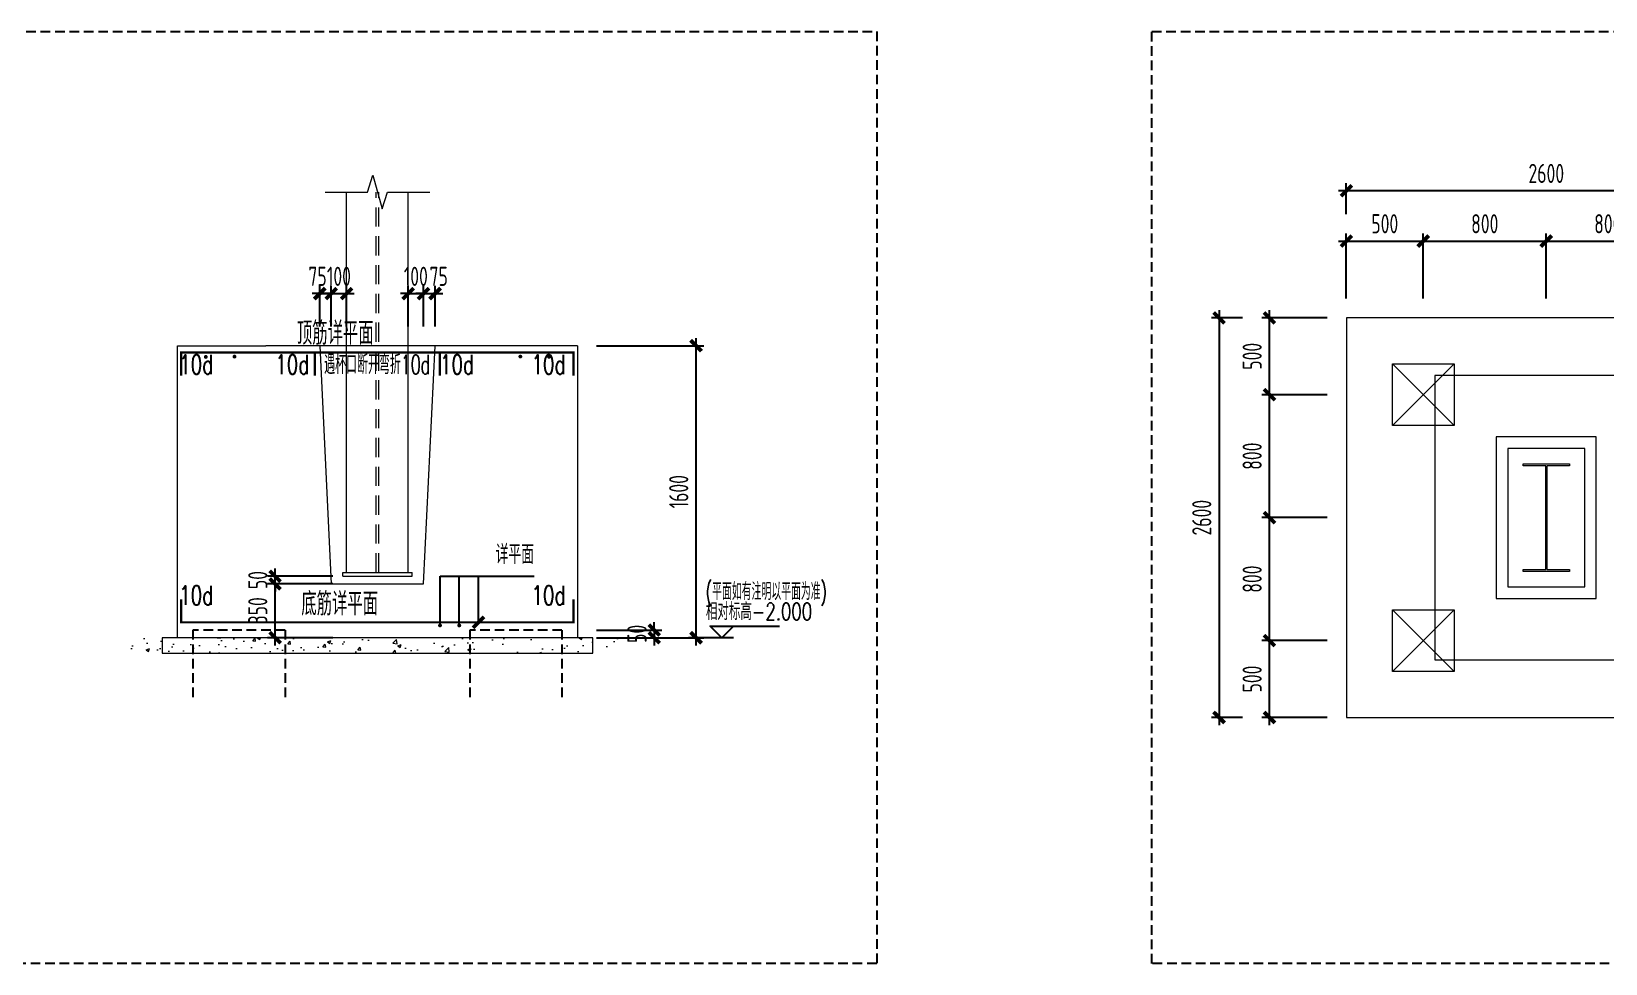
# Model space of a CAD drawing. Extents: x -1201378 to 2367219, y -619313 to 244905.
# Drawn here: x -240630 to -199698, y -428686 to -404427 of the extents above; entities that cross this region are included whole.
import ezdxf
from ezdxf.enums import TextEntityAlignment as Align

# ---------------------------------------------------------------- set-up
doc = ezdxf.new("R2010")
doc.units = 0
doc.header["$LTSCALE"] = 1000
doc.linetypes.add('DASHED', pattern=[0.75, 0.5, -0.25])
doc.linetypes.add('HIDDEN', pattern=[0.375, 0.25, -0.125])
doc.layers.get('0').update_dxf_attribs({"linetype": 'CONTINUOUS'})
doc.layers.get('Defpoints').update_dxf_attribs({"linetype": 'CONTINUOUS'})
for name, color, linetype in [('S-BG', 131, 'CONTINUOUS'), ('S-SGJ', 21, 'CONTINUOUS'), ('S-SHAPE2', 165, 'HIDDEN'), ('S-TEXT', 21, 'CONTINUOUS')]:
    doc.layers.add(name, color=color, linetype=linetype)
for name, color, linetype, lineweight in [('S-col', 2, 'CONTINUOUS', 0), ('S-ct', 2, 'CONTINUOUS', 0), ('S-dim', 81, 'CONTINUOUS', 0), ('S-donut', 11, 'CONTINUOUS', 0), ('S-gj', 6, 'CONTINUOUS', 0), ('S-hatch-c', 253, 'CONTINUOUS', 0), ('S-zhuang', 1, 'CONTINUOUS', 0), ('THIN', 7, 'CONTINUOUS', 0)]:
    doc.layers.add(name, color=color, linetype=linetype, lineweight=lineweight)
doc.styles.add('SS1', font='tj-romans1.shx', dxfattribs={"width": 0.7, "bigfont": 'tj-hztxt1.shx'})
doc.styles.add('TSSD_Dimension', font='tssdeng.shx', dxfattribs={"width": 0.7, "bigfont": 'hztxt.shx'})
doc.styles.add('TSSD_Rein', font='tj-romans1.shx', dxfattribs={"width": 0.7, "bigfont": 'tj-hztxt.shx'})
doc.dimstyles.new('TSSD_50_200', dxfattribs={"dimtxt": 500, "dimasz": 200, "dimexe": 200, "dimexo": 500, "dimgap": 200, "dimtad": 1, "dimdec": 0, "dimlfac": 0.25, "dimzin": 0, "dimdsep": 46, "dimtxsty": 'TSSD_Dimension', "dimblk": 'ARCHTICK', "dimcen": 0, "dimdle": 200, "dimclrt": 7, "dimadec": 0, "dimazin": 0, "dimtfac": 1, "dimtdec": 0, "dimtix": 1, "dimtmove": 2, "dimatfit": 3, "dimfxl": 1, "dimtolj": 1, "dimtzin": 0, "dimarcsym": 0})

# ---------------------------------------------------------------- blocks, each defined once
blk = doc.blocks.new('_ArchTick')
at = {"color": 0, "linetype": 'ByBlock', "const_width": 0.5}
blk.add_lwpolyline([(-0.71, -0.71), (0.71, 0.71)], dxfattribs=at)
blk = doc.blocks.new('*D3561')
at = {"layer": 'Defpoints', "color": 0, "transparency": 16777216}
for p in [(-226435, -412605), (-223348, -412605), (-226435, -420205)]:
    blk.add_point(p, dxfattribs=at)
at = {"layer": 'S-dim', "color": 0, "lineweight": -2, "transparency": 16777216}
for p, q in [((-223348, -420405), (-223348, -412405)), ((-225935, -412605), (-223148, -412605)), ((-225935, -420205), (-223148, -420205))]:
    blk.add_line(p, q, dxfattribs=at)
at = {"layer": 'S-dim', "color": 0, "lineweight": -2, "transparency": 16777216, "xscale": 200, "yscale": 200, "zscale": 200}
for p, rotation in [((-223348, -412605), 90), ((-223348, -420205), 270)]:
    blk.add_blockref('_ArchTick', p, dxfattribs=dict(at, rotation=rotation))
at = {"layer": 'S-dim', "color": 7, "transparency": 16777216, "insert": (-223798, -416405), "char_height": 500, "attachment_point": 5, "rotation": 90, "style": 'TSSD_Dimension'}
blk.add_mtext('\\A1;1600', dxfattribs=at)
blk = doc.blocks.new('*D3562')
at = {"layer": 'Defpoints', "color": 0, "transparency": 16777216}
for p in [(-232435, -411250), (-232835, -412605), (-232435, -412605)]:
    blk.add_point(p, dxfattribs=at)
at = {"layer": 'S-dim', "color": 0, "lineweight": -2, "transparency": 16777216}
for p, q in [((-232835, -411250), (-233035, -411250)), ((-232835, -412105), (-232835, -411050)), ((-232835, -411250), (-232435, -411250)), ((-232435, -412105), (-232435, -411050)), ((-232435, -411250), (-232235, -411250))]:
    blk.add_line(p, q, dxfattribs=at)
at = {"layer": 'S-dim', "color": 0, "lineweight": -2, "transparency": 16777216, "xscale": 200, "yscale": 200, "zscale": 200}
blk.add_blockref('_ArchTick', (-232835, -411250), dxfattribs=at)
at = {"layer": 'S-dim', "color": 0, "lineweight": -2, "transparency": 16777216, "xscale": 200, "yscale": 200, "zscale": 200, "rotation": 180}
blk.add_blockref('_ArchTick', (-232435, -411250), dxfattribs=at)
at = {"layer": 'S-dim', "color": 7, "transparency": 16777216, "insert": (-232635, -410800), "char_height": 500, "attachment_point": 5, "style": 'TSSD_Dimension'}
blk.add_mtext('\\A1;100', dxfattribs=at)
blk = doc.blocks.new('*D3563')
at = {"layer": 'Defpoints', "color": 0, "transparency": 16777216}
for p in [(-232835, -411250), (-233135, -412605), (-232835, -412605)]:
    blk.add_point(p, dxfattribs=at)
at = {"layer": 'S-dim', "color": 0, "lineweight": -2, "transparency": 16777216}
for p, q in [((-233135, -411250), (-233335, -411250)), ((-233135, -412105), (-233135, -411050)), ((-233135, -411250), (-232835, -411250)), ((-232835, -412105), (-232835, -411050)), ((-232835, -411250), (-232635, -411250))]:
    blk.add_line(p, q, dxfattribs=at)
at = {"layer": 'S-dim', "color": 0, "lineweight": -2, "transparency": 16777216, "xscale": 200, "yscale": 200, "zscale": 200}
blk.add_blockref('_ArchTick', (-233135, -411250), dxfattribs=at)
at = {"layer": 'S-dim', "color": 0, "lineweight": -2, "transparency": 16777216, "xscale": 200, "yscale": 200, "zscale": 200, "rotation": 180}
blk.add_blockref('_ArchTick', (-232835, -411250), dxfattribs=at)
at = {"layer": 'S-dim', "color": 7, "transparency": 16777216, "insert": (-233191, -410800), "char_height": 500, "attachment_point": 5, "style": 'TSSD_Dimension'}
blk.add_mtext('\\A1;75', dxfattribs=at)
blk = doc.blocks.new('*D3564')
at = {"layer": 'Defpoints', "color": 0, "transparency": 16777216}
for p in [(-230135, -411250), (-230435, -412605), (-230135, -412605)]:
    blk.add_point(p, dxfattribs=at)
at = {"layer": 'S-dim', "color": 0, "lineweight": -2, "transparency": 16777216}
for p, q in [((-230435, -411250), (-230635, -411250)), ((-230435, -412105), (-230435, -411050)), ((-230435, -411250), (-230135, -411250)), ((-230135, -412105), (-230135, -411050)), ((-230135, -411250), (-229935, -411250))]:
    blk.add_line(p, q, dxfattribs=at)
at = {"layer": 'S-dim', "color": 0, "lineweight": -2, "transparency": 16777216, "xscale": 200, "yscale": 200, "zscale": 200}
blk.add_blockref('_ArchTick', (-230435, -411250), dxfattribs=at)
at = {"layer": 'S-dim', "color": 0, "lineweight": -2, "transparency": 16777216, "xscale": 200, "yscale": 200, "zscale": 200, "rotation": 180}
blk.add_blockref('_ArchTick', (-230135, -411250), dxfattribs=at)
at = {"layer": 'S-dim', "color": 7, "transparency": 16777216, "insert": (-230041, -410800), "char_height": 500, "attachment_point": 5, "style": 'TSSD_Dimension'}
blk.add_mtext('\\A1;75', dxfattribs=at)
blk = doc.blocks.new('*D3565')
at = {"layer": 'Defpoints', "color": 0, "transparency": 16777216}
for p in [(-230435, -411250), (-230835, -412605), (-230435, -412605)]:
    blk.add_point(p, dxfattribs=at)
at = {"layer": 'S-dim', "color": 0, "lineweight": -2, "transparency": 16777216}
for p, q in [((-230835, -411250), (-231035, -411250)), ((-230835, -412105), (-230835, -411050)), ((-230835, -411250), (-230435, -411250)), ((-230435, -412105), (-230435, -411050)), ((-230435, -411250), (-230235, -411250))]:
    blk.add_line(p, q, dxfattribs=at)
at = {"layer": 'S-dim', "color": 0, "lineweight": -2, "transparency": 16777216, "xscale": 200, "yscale": 200, "zscale": 200}
blk.add_blockref('_ArchTick', (-230835, -411250), dxfattribs=at)
at = {"layer": 'S-dim', "color": 0, "lineweight": -2, "transparency": 16777216, "xscale": 200, "yscale": 200, "zscale": 200, "rotation": 180}
blk.add_blockref('_ArchTick', (-230435, -411250), dxfattribs=at)
at = {"layer": 'S-dim', "color": 7, "transparency": 16777216, "insert": (-230635, -410800), "char_height": 500, "attachment_point": 5, "style": 'TSSD_Dimension'}
blk.add_mtext('\\A1;100', dxfattribs=at)
blk = doc.blocks.new('*D3566')
at = {"layer": 'Defpoints', "color": 0, "transparency": 16777216}
for p in [(-226435, -420005), (-226435, -420205), (-224435, -420205)]:
    blk.add_point(p, dxfattribs=at)
at = {"layer": 'S-dim', "color": 0, "lineweight": -2, "transparency": 16777216}
for p, q in [((-224435, -420005), (-224435, -419805)), ((-225935, -420005), (-224235, -420005)), ((-225935, -420205), (-224235, -420205)), ((-224435, -420005), (-224435, -420205)), ((-224435, -420205), (-224435, -420405))]:
    blk.add_line(p, q, dxfattribs=at)
at = {"layer": 'S-dim', "color": 0, "lineweight": -2, "transparency": 16777216, "xscale": 200, "yscale": 200, "zscale": 200}
for p, rotation in [((-224435, -420005), 270), ((-224435, -420205), 90)]:
    blk.add_blockref('_ArchTick', p, dxfattribs=dict(at, rotation=rotation))
at = {"layer": 'S-dim', "color": 7, "transparency": 16777216, "insert": (-224885, -420105), "char_height": 500, "attachment_point": 5, "rotation": 90, "style": 'TSSD_Dimension'}
blk.add_mtext('\\A1;50', dxfattribs=at)
blk = doc.blocks.new('*D3567')
at = {"layer": 'Defpoints', "color": 0, "transparency": 16777216}
for p in [(-234295, -418805), (-232295, -418805), (-232295, -420205)]:
    blk.add_point(p, dxfattribs=at)
at = {"layer": 'S-dim', "color": 0, "lineweight": -2, "transparency": 16777216}
for p, q in [((-234295, -420405), (-234295, -418605)), ((-232795, -418805), (-234495, -418805)), ((-232795, -420205), (-234495, -420205))]:
    blk.add_line(p, q, dxfattribs=at)
at = {"layer": 'S-dim', "color": 0, "lineweight": -2, "transparency": 16777216, "xscale": 200, "yscale": 200, "zscale": 200}
for p, rotation in [((-234295, -418805), 90), ((-234295, -420205), 270)]:
    blk.add_blockref('_ArchTick', p, dxfattribs=dict(at, rotation=rotation))
at = {"layer": 'S-dim', "color": 7, "transparency": 16777216, "insert": (-234745, -419505), "char_height": 500, "attachment_point": 5, "rotation": 90, "style": 'TSSD_Dimension'}
blk.add_mtext('\\A1;350', dxfattribs=at)
blk = doc.blocks.new('*D3568')
at = {"layer": 'Defpoints', "color": 0, "transparency": 16777216}
for p in [(-234295, -418605), (-232295, -418605), (-232295, -418805)]:
    blk.add_point(p, dxfattribs=at)
at = {"layer": 'S-dim', "color": 0, "lineweight": -2, "transparency": 16777216}
for p, q in [((-232795, -418605), (-234495, -418605)), ((-234295, -418605), (-234295, -418405)), ((-234295, -418805), (-234295, -418605)), ((-232795, -418805), (-234495, -418805)), ((-234295, -418805), (-234295, -419005))]:
    blk.add_line(p, q, dxfattribs=at)
at = {"layer": 'S-dim', "color": 0, "lineweight": -2, "transparency": 16777216, "xscale": 200, "yscale": 200, "zscale": 200}
for p, rotation in [((-234295, -418605), 270), ((-234295, -418805), 90)]:
    blk.add_blockref('_ArchTick', p, dxfattribs=dict(at, rotation=rotation))
at = {"layer": 'S-dim', "color": 7, "transparency": 16777216, "insert": (-234745, -418705), "char_height": 500, "attachment_point": 5, "rotation": 90, "style": 'TSSD_Dimension'}
blk.add_mtext('\\A1;50', dxfattribs=at)
blk = doc.blocks.new('*D3575')
at = {"layer": 'Defpoints', "color": 0, "transparency": 16777216}
for p in [(-204438, -409882), (-206438, -411881), (-204438, -411881)]:
    blk.add_point(p, dxfattribs=at)
at = {"layer": 'S-dim', "color": 0, "lineweight": -2, "transparency": 16777216}
for p, q in [((-206438, -411381), (-206438, -409682)), ((-204438, -411381), (-204438, -409682)), ((-206638, -409882), (-204238, -409882))]:
    blk.add_line(p, q, dxfattribs=at)
at = {"layer": 'S-dim', "color": 0, "lineweight": -2, "transparency": 16777216, "xscale": 200, "yscale": 200, "zscale": 200, "rotation": 180}
blk.add_blockref('_ArchTick', (-206438, -409882), dxfattribs=at)
at = {"layer": 'S-dim', "color": 0, "lineweight": -2, "transparency": 16777216, "xscale": 200, "yscale": 200, "zscale": 200}
blk.add_blockref('_ArchTick', (-204438, -409882), dxfattribs=at)
at = {"layer": 'S-dim', "color": 7, "transparency": 16777216, "insert": (-205438, -409432), "char_height": 500, "attachment_point": 5, "style": 'TSSD_Dimension'}
blk.add_mtext('\\A1;500', dxfattribs=at)
blk = doc.blocks.new('*D3576')
at = {"layer": 'Defpoints', "color": 0, "transparency": 16777216}
for p in [(-201238, -409882), (-204438, -411881), (-201238, -411881)]:
    blk.add_point(p, dxfattribs=at)
at = {"layer": 'S-dim', "color": 0, "lineweight": -2, "transparency": 16777216}
for p, q in [((-204438, -411381), (-204438, -409682)), ((-201238, -411381), (-201238, -409682)), ((-204638, -409882), (-201038, -409882))]:
    blk.add_line(p, q, dxfattribs=at)
at = {"layer": 'S-dim', "color": 0, "lineweight": -2, "transparency": 16777216, "xscale": 200, "yscale": 200, "zscale": 200, "rotation": 180}
blk.add_blockref('_ArchTick', (-204438, -409882), dxfattribs=at)
at = {"layer": 'S-dim', "color": 0, "lineweight": -2, "transparency": 16777216, "xscale": 200, "yscale": 200, "zscale": 200}
blk.add_blockref('_ArchTick', (-201238, -409882), dxfattribs=at)
at = {"layer": 'S-dim', "color": 7, "transparency": 16777216, "insert": (-202838, -409432), "char_height": 500, "attachment_point": 5, "style": 'TSSD_Dimension'}
blk.add_mtext('\\A1;800', dxfattribs=at)
blk = doc.blocks.new('*D3578')
at = {"layer": 'Defpoints', "color": 0, "transparency": 16777216}
for p in [(-198038, -409882), (-201238, -411881), (-198038, -411881)]:
    blk.add_point(p, dxfattribs=at)
at = {"layer": 'S-dim', "color": 0, "lineweight": -2, "transparency": 16777216}
for p, q in [((-201238, -411381), (-201238, -409682)), ((-198038, -411381), (-198038, -409682)), ((-201438, -409882), (-197838, -409882))]:
    blk.add_line(p, q, dxfattribs=at)
at = {"layer": 'S-dim', "color": 0, "lineweight": -2, "transparency": 16777216, "xscale": 200, "yscale": 200, "zscale": 200, "rotation": 180}
blk.add_blockref('_ArchTick', (-201238, -409882), dxfattribs=at)
at = {"layer": 'S-dim', "color": 0, "lineweight": -2, "transparency": 16777216, "xscale": 200, "yscale": 200, "zscale": 200}
blk.add_blockref('_ArchTick', (-198038, -409882), dxfattribs=at)
at = {"layer": 'S-dim', "color": 7, "transparency": 16777216, "insert": (-199638, -409432), "char_height": 500, "attachment_point": 5, "style": 'TSSD_Dimension'}
blk.add_mtext('\\A1;800', dxfattribs=at)
blk = doc.blocks.new('S-ZHUANG-400')
at = {"layer": 'S-zhuang'}
for p, q in [((200, -200), (-200, 200)), ((-200, -200), (200, 200))]:
    blk.add_line(p, q, dxfattribs=at)
blk.add_lwpolyline([(-200, 200), (200, 200), (200, -200), (-200, -200)], close=True, dxfattribs=at)
blk = doc.blocks.new('nt66')
at = {"layer": 'S-col'}
blk.add_lwpolyline([(-195790, 766820), (-195490, 766820), (-195490, 766808), (-195636, 766808), (-195636, 766132), (-195490, 766132), (-195490, 766120), (-195790, 766120), (-195790, 766132), (-195644, 766132), (-195644, 766808), (-195790, 766808)], close=True, dxfattribs=at)
blk = doc.blocks.new('*D3544')
at = {"layer": 'Defpoints', "color": 0, "transparency": 16777216}
for p in [(-206438, -408572), (-206438, -409681), (-196038, -409681)]:
    blk.add_point(p, dxfattribs=at)
at = {"layer": 'S-dim', "color": 0, "lineweight": -2, "transparency": 16777216}
for p, q in [((-206438, -409181), (-206438, -408372)), ((-196038, -409181), (-196038, -408372)), ((-195838, -408572), (-206638, -408572))]:
    blk.add_line(p, q, dxfattribs=at)
at = {"layer": 'S-dim', "color": 0, "lineweight": -2, "transparency": 16777216, "xscale": 200, "yscale": 200, "zscale": 200, "rotation": 180}
blk.add_blockref('_ArchTick', (-206438, -408572), dxfattribs=at)
at = {"layer": 'S-dim', "color": 0, "lineweight": -2, "transparency": 16777216, "xscale": 200, "yscale": 200, "zscale": 200}
blk.add_blockref('_ArchTick', (-196038, -408572), dxfattribs=at)
at = {"layer": 'S-dim', "color": 7, "transparency": 16777216, "insert": (-201238, -408122), "char_height": 500, "attachment_point": 5, "style": 'TSSD_Dimension'}
blk.add_mtext('\\A1;2600', dxfattribs=at)
blk = doc.blocks.new('*D3545')
at = {"layer": 'Defpoints', "color": 0, "transparency": 16777216}
for p in [(-208437, -420281), (-206438, -420281), (-206438, -422281)]:
    blk.add_point(p, dxfattribs=at)
at = {"layer": 'S-dim', "color": 0, "lineweight": -2, "transparency": 16777216}
for p, q in [((-206938, -420281), (-208637, -420281)), ((-208437, -422481), (-208437, -420081)), ((-206938, -422281), (-208637, -422281))]:
    blk.add_line(p, q, dxfattribs=at)
at = {"layer": 'S-dim', "color": 0, "lineweight": -2, "transparency": 16777216, "xscale": 200, "yscale": 200, "zscale": 200}
for p, rotation in [((-208437, -420281), 90), ((-208437, -422281), 270)]:
    blk.add_blockref('_ArchTick', p, dxfattribs=dict(at, rotation=rotation))
at = {"layer": 'S-dim', "color": 7, "transparency": 16777216, "insert": (-208887, -421281), "char_height": 500, "attachment_point": 5, "rotation": 90, "style": 'TSSD_Dimension'}
blk.add_mtext('\\A1;500', dxfattribs=at)
blk = doc.blocks.new('*D3546')
at = {"layer": 'Defpoints', "color": 0, "transparency": 16777216}
for p in [(-208437, -417081), (-206438, -417081), (-206438, -420281)]:
    blk.add_point(p, dxfattribs=at)
at = {"layer": 'S-dim', "color": 0, "lineweight": -2, "transparency": 16777216}
for p, q in [((-206938, -417081), (-208637, -417081)), ((-208437, -420481), (-208437, -416881)), ((-206938, -420281), (-208637, -420281))]:
    blk.add_line(p, q, dxfattribs=at)
at = {"layer": 'S-dim', "color": 0, "lineweight": -2, "transparency": 16777216, "xscale": 200, "yscale": 200, "zscale": 200}
for p, rotation in [((-208437, -417081), 90), ((-208437, -420281), 270)]:
    blk.add_blockref('_ArchTick', p, dxfattribs=dict(at, rotation=rotation))
at = {"layer": 'S-dim', "color": 7, "transparency": 16777216, "insert": (-208887, -418681), "char_height": 500, "attachment_point": 5, "rotation": 90, "style": 'TSSD_Dimension'}
blk.add_mtext('\\A1;800', dxfattribs=at)
blk = doc.blocks.new('*D3547')
at = {"layer": 'Defpoints', "color": 0, "transparency": 16777216}
for p in [(-208437, -411881), (-206438, -411881), (-206438, -413881)]:
    blk.add_point(p, dxfattribs=at)
at = {"layer": 'S-dim', "color": 0, "lineweight": -2, "transparency": 16777216}
for p, q in [((-208437, -414081), (-208437, -411681)), ((-206938, -411881), (-208637, -411881)), ((-206938, -413881), (-208637, -413881))]:
    blk.add_line(p, q, dxfattribs=at)
at = {"layer": 'S-dim', "color": 0, "lineweight": -2, "transparency": 16777216, "xscale": 200, "yscale": 200, "zscale": 200}
for p, rotation in [((-208437, -411881), 90), ((-208437, -413881), 270)]:
    blk.add_blockref('_ArchTick', p, dxfattribs=dict(at, rotation=rotation))
at = {"layer": 'S-dim', "color": 7, "transparency": 16777216, "insert": (-208887, -412881), "char_height": 500, "attachment_point": 5, "rotation": 90, "style": 'TSSD_Dimension'}
blk.add_mtext('\\A1;500', dxfattribs=at)
blk = doc.blocks.new('*D3548')
at = {"layer": 'Defpoints', "color": 0, "transparency": 16777216}
for p in [(-208437, -413881), (-206438, -413881), (-206438, -417081)]:
    blk.add_point(p, dxfattribs=at)
at = {"layer": 'S-dim', "color": 0, "lineweight": -2, "transparency": 16777216}
for p, q in [((-208437, -417281), (-208437, -413681)), ((-206938, -413881), (-208637, -413881)), ((-206938, -417081), (-208637, -417081))]:
    blk.add_line(p, q, dxfattribs=at)
at = {"layer": 'S-dim', "color": 0, "lineweight": -2, "transparency": 16777216, "xscale": 200, "yscale": 200, "zscale": 200}
for p, rotation in [((-208437, -413881), 90), ((-208437, -417081), 270)]:
    blk.add_blockref('_ArchTick', p, dxfattribs=dict(at, rotation=rotation))
at = {"layer": 'S-dim', "color": 7, "transparency": 16777216, "insert": (-208887, -415481), "char_height": 500, "attachment_point": 5, "rotation": 90, "style": 'TSSD_Dimension'}
blk.add_mtext('\\A1;800', dxfattribs=at)
blk = doc.blocks.new('*D3549')
at = {"layer": 'Defpoints', "color": 0, "transparency": 16777216}
for p in [(-208638, -411881), (-209747, -422281), (-208638, -422281)]:
    blk.add_point(p, dxfattribs=at)
at = {"layer": 'S-dim', "color": 0, "lineweight": -2, "transparency": 16777216}
for p, q in [((-209747, -411681), (-209747, -422481)), ((-209138, -411881), (-209947, -411881)), ((-209138, -422281), (-209947, -422281))]:
    blk.add_line(p, q, dxfattribs=at)
at = {"layer": 'S-dim', "color": 0, "lineweight": -2, "transparency": 16777216, "xscale": 200, "yscale": 200, "zscale": 200}
for p, rotation in [((-209747, -411881), 90), ((-209747, -422281), 270)]:
    blk.add_blockref('_ArchTick', p, dxfattribs=dict(at, rotation=rotation))
at = {"layer": 'S-dim', "color": 7, "transparency": 16777216, "insert": (-210197, -417081), "char_height": 500, "attachment_point": 5, "rotation": 90, "style": 'TSSD_Dimension'}
blk.add_mtext('\\A1;2600', dxfattribs=at)

msp = doc.modelspace()

# ---------------------------------------------------------------- hatches: boundary and pattern name
at = {"layer": 'S-hatch-c'}
h = msp.add_hatch(dxfattribs=at)
h.set_pattern_fill('AR-CONC', color=256, scale=5, style=0)
h.set_pattern_definition([(50, (-231234.54, -420605.4), (910.92, -79.695), [95.25, -1047.75]), (355, (-231234.5, -420605.4), (-176.21, 955.28), [76.2, -838.2]), (100.451, (-231158.6, -420612.1), (734.71, 875.58), [80.95, -890.45]), (46.184, (-231234.5, -420351.4), (1355.4, -210.21), [142.87, -1571.62]), (96.636, (-231121.6, -420369), (1187.02, 1237.13), [121.42, -1335.67]), (351.184, (-231234.5, -420351.4), (1187.02, 1237.13), [114.3, -1257.3]), (21, (-231107.54, -420414.9), (758.074, -511.33), [95.25, -1047.75]), (326, (-231107.5, -420414.9), (309.01, 920.94), [76.2, -838.2]), (71.451, (-231044.4, -420457.5), (1067.08, 409.61), [80.95, -890.45]), (37.5, (-231234.54, -420605.43), (15.443, 422.775), [0, -828.04, 0, -850.9, 0, -841.375]), (7.5, (-231234.54, -420605.43), (334.098, 500.903), [0, -485.14, 0, -808.99, 0, -320.675]), (327.5, (-231517.75, -420605.43), (677.953, -28.644), [0, -317.5, 0, -990.6, 0, -1314.45]), (317.5, (-231644.75, -420605.43), (740.646, 127.13), [0, -412.75, 0, -657.86, 0, -933.45])])
h.paths.add_polyline_path([(-238034.5, -420605.4), (-238034.5, -420205.4), (-225234.5, -420205.4), (-225234.5, -420405.4), (-225234.5, -420605.4)])

# ---------------------------------------------------------------- linework, layer by layer
at = {"layer": 'S-BG'}
msp.add_line((-222378.1, -420205.4), (-223548.4, -420205.4), dxfattribs=at)
msp.add_lwpolyline([(-222377.7, -419905.4), (-222677.7, -420205.4), (-222977.7, -419905.4), (-221177.7, -419905.4)], dxfattribs=at)
at = {"layer": 'S-col', "color": 9}
for p, q in [((-232434.5, -418505.4), (-232434.5, -408605.4)), ((-230834.5, -418505.4), (-230834.5, -408605.4)), ((-232534.5, -418505.4), (-230734.5, -418505.4)), ((-232534.5, -418605.4), (-232534.5, -418505.4)), ((-232534.5, -418605.4), (-230734.5, -418605.4)), ((-230734.5, -418605.4), (-230734.5, -418505.4))]:
    msp.add_line(p, q, dxfattribs=at)
at = {"layer": 'S-col', "color": 9, "linetype": 'DASHED'}
for p, q in [((-231670.5, -418505.4), (-231670.5, -408605.4)), ((-231598.5, -418505.4), (-231598.5, -408605.4))]:
    msp.add_line(p, q, dxfattribs=at)
at = {"layer": 'S-ct'}
for p, q in [((-236834.5, -420205.4), (-236834.5, -412605.4)), ((-236834.5, -412605.4), (-234534.5, -412605.4)), ((-228734.5, -412605.4), (-234534.5, -412605.4)), ((-233134.5, -412605.4), (-232834.5, -418805.4)), ((-230434.5, -418805.4), (-230134.5, -412605.4)), ((-226434.5, -412605.4), (-228734.5, -412605.4)), ((-226434.5, -412605.4), (-226434.5, -420205.4)), ((-232834.5, -418805.4), (-230434.5, -418805.4)), ((-226034.5, -420205.4), (-237234.5, -420205.4)), ((-237234.5, -420205.4), (-237234.5, -420605.4)), ((-226034.5, -420605.4), (-226034.5, -420205.4)), ((-237234.5, -420605.4), (-226034.5, -420605.4))]:
    msp.add_line(p, q, dxfattribs=at)
for points in [[(-196037.5, -411881.3), (-206437.5, -411881.3), (-206437.5, -422281.3), (-196037.5, -422281.3)], [(-204137.5, -420781.3), (-198537.5, -420781.3), (-198537.5, -413381.3), (-204137.5, -413381.3)], [(-202537.5, -419181.3), (-199937.5, -419181.3), (-199937.5, -414981.3), (-202537.5, -414981.3)], [(-202237.5, -418881.3), (-200237.5, -418881.3), (-200237.5, -415281.3), (-202237.5, -415281.3)]]:
    msp.add_lwpolyline(points, close=True, dxfattribs=at)
at = {"layer": 'S-donut', "const_width": 50}
for points in [[(-236072.5, -412897.3, -1), (-236122.5, -412897.3, -1)], [(-235326.4, -412888.6, -1), (-235376.4, -412888.6, -1)], [(-227942.6, -412888.6, 1), (-227892.6, -412888.6, 1)], [(-227196.6, -412897.3, 1), (-227146.6, -412897.3, 1)], [(-230030.9, -419885.4, 1), (-229980.9, -419885.4, 1)], [(-229530.9, -419885.4, 1), (-229480.9, -419885.4, 1)]]:
    msp.add_lwpolyline(points, format="xyb", close=True, dxfattribs=at)
at = {"layer": 'S-gj'}
msp.add_lwpolyline([(-236734.5, -413381.2, 60, 60, 0), (-236734.5, -412781.2, 60, 60, 0), (-236734.5, -412781.2, 60, 60, 0), (-236734.5, -412781.2, 60, 60, 0), (-236734.5, -412781.2, 60, 60, 0), (-226534.5, -412781.2, 60, 60, 0), (-226534.5, -413381.2, 0, 0, 0)], format="xyseb", dxfattribs=at)
at = {"layer": 'S-gj', "const_width": 60}
for points in [[(-233258.4, -413381.2), (-233258.4, -412781.2)], [(-230010.7, -413381.2), (-230010.7, -412781.2)], [(-226534.5, -419205.4), (-226534.5, -419805.4), (-236734.5, -419805.4), (-236734.5, -419205.4)]]:
    msp.add_lwpolyline(points, dxfattribs=at)
at = {"layer": 'S-SHAPE2'}
for p, q in [((-234034.5, -420005.4), (-236434.5, -420005.4)), ((-236434.5, -420005.4), (-236434.5, -421805.4)), ((-234034.5, -420005.4), (-234034.5, -421805.4)), ((-226834.5, -420005.4), (-229234.5, -420005.4)), ((-229234.5, -420005.4), (-229234.5, -421805.4)), ((-226834.5, -420005.4), (-226834.5, -421805.4))]:
    msp.add_line(p, q, dxfattribs=at)
for points in [[(-275266.8, -404426.8), (-218650.7, -404426.8), (-218650.7, -428685.5), (-275266.8, -428685.5)], [(-211494.2, -404426.8), (-170724.9, -404426.8), (-170724.9, -428685.5), (-211494.2, -428685.5)]]:
    msp.add_lwpolyline(points, close=True, dxfattribs=at)
at = {"layer": 'S-TEXT'}
for p, q in [((-230005.9, -418605.4), (-227558.7, -418605.4)), ((-230005.9, -419885.4), (-230005.9, -418605.4)), ((-229505.9, -419885.4), (-229505.9, -418605.4)), ((-229005.9, -419805.4), (-229005.9, -418605.4))]:
    msp.add_line(p, q, dxfattribs=at)
at = {"layer": 'THIN'}
msp.add_lwpolyline([(-232994.5, -408605.4), (-231894.5, -408605.4), (-231754.5, -408165.4), (-231514.5, -409045.4), (-231374.5, -408605.4), (-230274.5, -408605.4)], dxfattribs=at)

# ---------------------------------------------------------------- block references
at = {"layer": 'S-col', "xscale": 4, "yscale": 4, "zscale": 4, "rotation": 180}
msp.add_blockref('nt66', (-983797.5, 2648798.7), dxfattribs=at)
at = {"layer": 'S-TEXT', "xscale": 200, "yscale": 200, "zscale": 200}
msp.add_blockref('_ArchTick', (-229005.9, -419805.4), dxfattribs=at)
at = {"layer": 'S-zhuang', "xscale": 4.000000000000001, "yscale": 4.000000000000001, "zscale": 4.000000000000001, "rotation": 90.00000000000001}
for p in [(-204437.5, -413881.3), (-204437.5, -420281.3)]:
    msp.add_blockref('S-ZHUANG-400', p, dxfattribs=at)

# ---------------------------------------------------------------- texts
at = {"layer": 'S-BG', "style": 'SS1'}
for s, width, p in [('(平面如有注明以平面为准)', 0.6, (-223093.1, -419225.8, 0)), ('相对标高-2.000', 0.7, (-223093.1, -419747.9, 0))]:
    msp.add_text(s, height=450, dxfattribs=dict(at, width=width)).set_placement(p)
at = {"layer": 'S-SGJ', "style": 'SS1', "width": 0.7}
for s, p in [('顶筋详平面', (-233728.3, -412581.5)), ('底筋详平面', (-233613.5, -419626.1))]:
    msp.add_text(s, height=600, dxfattribs=at).set_placement(p)
at = {"layer": 'S-TEXT', "style": 'TSSD_Rein'}
for s, width, p in [('10d', 0.7, (-235905.6, -413495.6)), ('10d', 0.7, (-233407, -413495.6)), ('遇杯口断开弯折10d', 0.6, (-230265.5, -413495.6)), ('10d', 0.7, (-229124.2, -413495.6)), ('10d', 0.7, (-226745.1, -413495.6)), ('详平面', 0.7, (-227563.2, -418438.8)), ('10d', 0.7, (-235905.6, -419502.1)), ('10d', 0.7, (-226745.1, -419502.1))]:
    msp.add_text(s, height=500, dxfattribs=dict(at, width=width)).set_placement(p, align=Align.BOTTOM_RIGHT)

# ---------------------------------------------------------------- dimensions: what is measured, and where the dimension line sits
at = {"layer": 'S-dim'}
for base, p1, p2, angle, picture, middle in [((-206437.5, -408571.6), (-196037.5, -409681.3), (-206437.5, -409681.3), 180, '*D3544', (-201237.5, -408121.6)), ((-209747.2, -422281.3), (-208637.5, -411881.3), (-208637.5, -422281.3), 270, '*D3549', (-210197.2, -417081.3)), ((-208437.1, -411881.3), (-206437.5, -413881.3), (-206437.5, -411881.3), 90, '*D3547', (-208887.1, -412881.3)), ((-208437.1, -413881.3), (-206437.5, -417081.3), (-206437.5, -413881.3), 90, '*D3548', (-208887.1, -415481.3)), ((-208437.1, -417081.3), (-206437.5, -420281.3), (-206437.5, -417081.3), 90, '*D3546', (-208887.1, -418681.3)), ((-234294.5, -418605.4), (-232294.5, -418805.4), (-232294.5, -418605.4), 90, '*D3568', (-234744.5, -418705.4)), ((-234294.5, -418805.4), (-232294.5, -420205.4), (-232294.5, -418805.4), 90, '*D3567', (-234744.5, -419505.4)), ((-224434.5, -420205.4), (-226434.5, -420005.4), (-226434.5, -420205.4), 270, '*D3566', (-224884.5, -420105.4)), ((-208437.1, -420281.3), (-206437.5, -422281.3), (-206437.5, -420281.3), 90, '*D3545', (-208887.1, -421281.3))]:
    dim = msp.add_linear_dim(base=base, p1=p1, p2=p2, angle=angle, dimstyle='TSSD_50_200', dxfattribs=at)
    dim.commit()
    dim.dimension.update_dxf_attribs({"geometry": picture, "text_midpoint": middle})
for base, p1, p2, picture, middle in [((-204437.5, -409881.6), (-206437.5, -411881.3), (-204437.5, -411881.3), '*D3575', (-205437.5, -409431.6)), ((-201237.5, -409881.6), (-204437.5, -411881.3), (-201237.5, -411881.3), '*D3576', (-202837.5, -409431.6)), ((-198037.5, -409881.6), (-201237.5, -411881.3), (-198037.5, -411881.3), '*D3578', (-199637.5, -409431.6)), ((-232434.5, -411249.9), (-232834.5, -412605.4), (-232434.5, -412605.4), '*D3562', (-232634.5, -410799.9)), ((-230434.5, -411249.9), (-230834.5, -412605.4), (-230434.5, -412605.4), '*D3565', (-230634.5, -410799.9))]:
    dim = msp.add_linear_dim(base=base, p1=p1, p2=p2, dimstyle='TSSD_50_200', dxfattribs=at)
    dim.commit()
    dim.dimension.update_dxf_attribs({"geometry": picture, "text_midpoint": middle})
for base, p1, p2, picture, middle in [((-232834.5, -411249.9), (-233134.5, -412605.4), (-232834.5, -412605.4), '*D3563', (-233190.9, -410799.9)), ((-230134.5, -411249.9), (-230434.5, -412605.4), (-230134.5, -412605.4), '*D3564', (-230040.8, -410799.9))]:
    dim = msp.add_linear_dim(base=base, p1=p1, p2=p2, dimstyle='TSSD_50_200', dxfattribs=at)
    dim.commit()
    dim.dimension.update_dxf_attribs({"geometry": picture, "text_midpoint": middle, "dimtype": 160})
dim = msp.add_linear_dim(base=(-223348.4, -412605.4), p1=(-226434.5, -420205.4), p2=(-226434.5, -412605.4), angle=90, text='1600', dimstyle='TSSD_50_200', dxfattribs=at)
dim.commit()
dim.dimension.update_dxf_attribs({"geometry": '*D3561', "text_midpoint": (-223798.4, -416405.4)})

doc.saveas('drawing.dxf')
